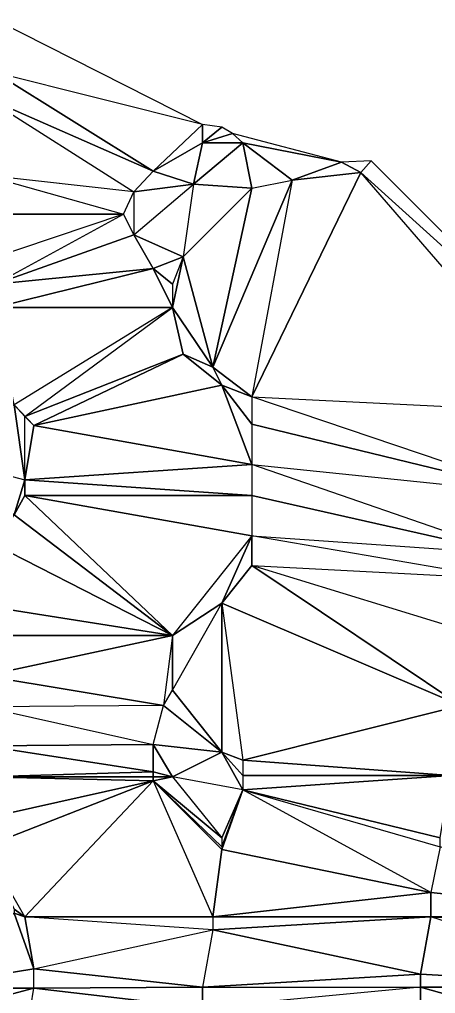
# Model space of a CAD drawing. Header units: metres. Extents: x 121.06818 to 121.07159, y 3.17836 to 3.18313.
# Drawn here: x 121.069416 to 121.069737, y 3.182371 to 3.183122 of the extents above; entities that cross this region are included whole.
import ezdxf

# ---------------------------------------------------------------- set-up
doc = ezdxf.new("R2010")
doc.units = ezdxf.units.M

msp = doc.modelspace()

# ---------------------------------------------------------------- linework, layer by layer
at = {"layer": 'DELAUNEY19369', "color": 252}
msp.add_3dface([(121.069725, 3.182362, 0.01018), (121.069885, 3.182331, 0.01019), (121.069725, 3.182376, 0.01018)], dxfattribs=at)
at = {"layer": 'DELAUNEY19377', "color": 252}
msp.add_3dface([(121.069336, 3.182351, 0.01014), (121.06942, 3.182332, 0.01016), (121.069427, 3.182375, 0.01016)], dxfattribs=at)
at = {"layer": 'DELAUNEY19385', "color": 252}
msp.add_3dface([(121.069557, 3.18236, 0.01017), (121.06942, 3.182332, 0.01016), (121.069427, 3.182375, 0.01016)], dxfattribs=at)
at = {"layer": 'DELAUNEY19389', "color": 252}
msp.add_3dface([(121.069557, 3.18236, 0.01017), (121.069427, 3.182375, 0.01016), (121.069557, 3.182376, 0.01017)], dxfattribs=at)
at = {"layer": 'DELAUNEY19402', "color": 252}
msp.add_3dface([(121.069557, 3.18236, 0.01017), (121.069725, 3.182362, 0.01018), (121.069725, 3.182376, 0.01018)], dxfattribs=at)
at = {"layer": 'DELAUNEY19407', "color": 252}
msp.add_3dface([(121.069336, 3.182351, 0.01014), (121.069427, 3.182375, 0.01016), (121.069336, 3.182375, 0.01014)], dxfattribs=at)
at = {"layer": 'DELAUNEY19411', "color": 252}
msp.add_3dface([(121.069336, 3.182375, 0.01014), (121.069427, 3.182375, 0.01016), (121.069427, 3.18239, 0.01016)], dxfattribs=at)
at = {"layer": 'DELAUNEY19413', "color": 252}
msp.add_3dface([(121.069557, 3.182376, 0.01017), (121.069427, 3.182375, 0.01016), (121.069427, 3.18239, 0.01016)], dxfattribs=at)
at = {"layer": 'DELAUNEY19414', "color": 252}
msp.add_3dface([(121.069557, 3.18236, 0.01017), (121.069557, 3.182376, 0.01017), (121.069725, 3.182376, 0.01018)], dxfattribs=at)
at = {"layer": 'DELAUNEY19415', "color": 252}
msp.add_3dface([(121.069725, 3.182376, 0.01018), (121.069885, 3.182331, 0.01019), (121.069901, 3.182376, 0.01019)], dxfattribs=at)
at = {"layer": 'DELAUNEY19419', "color": 252}
msp.add_3dface([(121.069557, 3.182376, 0.01017), (121.069725, 3.182376, 0.01018), (121.069725, 3.182386, 0.01018)], dxfattribs=at)
at = {"layer": 'DELAUNEY19434', "color": 252}
msp.add_3dface([(121.069557, 3.182376, 0.01017), (121.069725, 3.182386, 0.01018), (121.069565, 3.18242, 0.01017)], dxfattribs=at)
at = {"layer": 'DELAUNEY19435', "color": 252}
msp.add_3dface([(121.069725, 3.182386, 0.01018), (121.069725, 3.182376, 0.01018), (121.069901, 3.182376, 0.01019)], dxfattribs=at)
at = {"layer": 'DELAUNEY19438', "color": 252}
msp.add_3dface([(121.069336, 3.182375, 0.01014), (121.069427, 3.18239, 0.01016), (121.069412, 3.182433, 0.01016)], dxfattribs=at)
at = {"layer": 'DELAUNEY19439', "color": 252}
msp.add_3dface([(121.069725, 3.182386, 0.01018), (121.069901, 3.182376, 0.01019), (121.069733, 3.18243, 0.01018)], dxfattribs=at)
at = {"layer": 'DELAUNEY19442', "color": 252}
msp.add_3dface([(121.069557, 3.182376, 0.01017), (121.069427, 3.18239, 0.01016), (121.069565, 3.18242, 0.01017)], dxfattribs=at)
at = {"layer": 'DELAUNEY19443', "color": 252}
msp.add_3dface([(121.069908, 3.18242, 0.01019), (121.069901, 3.182376, 0.01019), (121.069733, 3.18243, 0.01018)], dxfattribs=at)
at = {"layer": 'DELAUNEY19445', "color": 252}
msp.add_3dface([(121.069565, 3.18242, 0.01017), (121.069725, 3.182386, 0.01018), (121.069733, 3.18243, 0.01018)], dxfattribs=at)
at = {"layer": 'DELAUNEY19460', "color": 252}
msp.add_3dface([(121.069412, 3.182433, 0.01016), (121.069427, 3.18239, 0.01016), (121.06942, 3.18243, 0.01016)], dxfattribs=at)
at = {"layer": 'DELAUNEY19466', "color": 252}
msp.add_3dface([(121.06942, 3.18243, 0.01016), (121.069427, 3.18239, 0.01016), (121.069565, 3.18242, 0.01017)], dxfattribs=at)
at = {"layer": 'DELAUNEY19471', "color": 252}
msp.add_3dface([(121.069412, 3.182433, 0.01016), (121.06942, 3.18243, 0.01016), (121.069412, 3.182436, 0.01016)], dxfattribs=at)
at = {"layer": 'DELAUNEY19472', "color": 252}
msp.add_3dface([(121.069733, 3.18243, 0.01018), (121.069908, 3.18242, 0.01019), (121.069908, 3.182431, 0.01019)], dxfattribs=at)
at = {"layer": 'DELAUNEY19480', "color": 252}
msp.add_3dface([(121.069565, 3.18242, 0.01017), (121.069733, 3.18243, 0.01018), (121.069565, 3.18243, 0.01017)], dxfattribs=at)
at = {"layer": 'DELAUNEY19487', "color": 252}
msp.add_3dface([(121.069565, 3.18242, 0.01017), (121.06942, 3.18243, 0.01016), (121.069565, 3.18243, 0.01017)], dxfattribs=at)
at = {"layer": 'DELAUNEY19488', "color": 252}
msp.add_3dface([(121.069565, 3.18243, 0.01017), (121.06942, 3.18243, 0.01016), (121.069519, 3.182535, 0.01017)], dxfattribs=at)
at = {"layer": 'DELAUNEY19489', "color": 252}
msp.add_3dface([(121.069733, 3.18243, 0.01018), (121.069908, 3.182431, 0.01019), (121.069733, 3.182449, 0.01018)], dxfattribs=at)
at = {"layer": 'DELAUNEY19491', "color": 252}
msp.add_3dface([(121.069565, 3.18243, 0.01017), (121.069733, 3.18243, 0.01018), (121.069733, 3.182449, 0.01018)], dxfattribs=at)
at = {"layer": 'DELAUNEY19506', "color": 252}
msp.add_3dface([(121.069412, 3.182436, 0.01016), (121.06942, 3.18243, 0.01016), (121.069389, 3.182484, 0.01016)], dxfattribs=at)
at = {"layer": 'DELAUNEY19511', "color": 252}
msp.add_3dface([(121.069565, 3.18243, 0.01017), (121.069733, 3.182449, 0.01018), (121.069572, 3.182482, 0.01017)], dxfattribs=at)
at = {"layer": 'DELAUNEY19514', "color": 252}
msp.add_3dface([(121.069733, 3.182449, 0.01018), (121.069908, 3.182431, 0.01019), (121.06974, 3.182484, 0.01018)], dxfattribs=at)
at = {"layer": 'DELAUNEY19518', "color": 252}
msp.add_3dface([(121.069565, 3.18243, 0.01017), (121.069572, 3.182482, 0.01017), (121.069519, 3.182535, 0.01017)], dxfattribs=at)
at = {"layer": 'DELAUNEY19524', "color": 252}
msp.add_3dface([(121.069572, 3.182482, 0.01017), (121.069733, 3.182449, 0.01018), (121.069588, 3.182528, 0.01017)], dxfattribs=at)
at = {"layer": 'DELAUNEY19528', "color": 252}
msp.add_3dface([(121.06974, 3.182484, 0.01018), (121.069733, 3.182449, 0.01018), (121.069588, 3.182528, 0.01017)], dxfattribs=at)
at = {"layer": 'DELAUNEY19536', "color": 252}
msp.add_3dface([(121.069519, 3.182535, 0.01017), (121.06942, 3.18243, 0.01016), (121.069389, 3.182484, 0.01016)], dxfattribs=at)
at = {"layer": 'DELAUNEY19544', "color": 252}
msp.add_3dface([(121.069572, 3.182482, 0.01017), (121.069519, 3.182535, 0.01017), (121.069572, 3.182484, 0.01017)], dxfattribs=at)
at = {"layer": 'DELAUNEY19555', "color": 252}
msp.add_3dface([(121.069572, 3.182482, 0.01017), (121.069588, 3.182528, 0.01017), (121.069572, 3.182484, 0.01017)], dxfattribs=at)
at = {"layer": 'DELAUNEY19562', "color": 252}
msp.add_3dface([(121.069572, 3.182484, 0.01017), (121.069519, 3.182535, 0.01017), (121.069572, 3.182491, 0.01017)], dxfattribs=at)
at = {"layer": 'DELAUNEY19563', "color": 252}
msp.add_3dface([(121.069572, 3.182484, 0.01017), (121.069588, 3.182528, 0.01017), (121.069572, 3.182491, 0.01017)], dxfattribs=at)
at = {"layer": 'DELAUNEY19564', "color": 252}
msp.add_3dface([(121.069588, 3.182528, 0.01017), (121.06974, 3.182484, 0.01018), (121.06974, 3.182491, 0.01018)], dxfattribs=at)
at = {"layer": 'DELAUNEY19568', "color": 252}
msp.add_3dface([(121.069588, 3.182528, 0.01017), (121.06974, 3.182491, 0.01018), (121.069748, 3.182539, 0.01018)], dxfattribs=at)
at = {"layer": 'DELAUNEY19572', "color": 252}
msp.add_3dface([(121.069519, 3.182535, 0.01017), (121.069389, 3.182484, 0.01016), (121.069389, 3.182506, 0.01016)], dxfattribs=at)
at = {"layer": 'DELAUNEY19573', "color": 252}
msp.add_3dface([(121.069572, 3.182491, 0.01017), (121.069519, 3.182535, 0.01017), (121.069534, 3.182538, 0.01017)], dxfattribs=at)
at = {"layer": 'DELAUNEY19574', "color": 252}
msp.add_3dface([(121.069572, 3.182491, 0.01017), (121.069588, 3.182528, 0.01017), (121.069534, 3.182538, 0.01017)], dxfattribs=at)
at = {"layer": 'DELAUNEY19587', "color": 252}
msp.add_3dface([(121.069519, 3.182535, 0.01017), (121.069389, 3.182506, 0.01016), (121.069389, 3.182538, 0.01016)], dxfattribs=at)
at = {"layer": 'DELAUNEY19589', "color": 252}
msp.add_3dface([(121.069534, 3.182538, 0.01017), (121.069519, 3.182535, 0.01017), (121.069519, 3.182538, 0.01017)], dxfattribs=at)
at = {"layer": 'DELAUNEY19605', "color": 252}
msp.add_3dface([(121.069588, 3.182528, 0.01017), (121.069534, 3.182538, 0.01017), (121.069572, 3.182557, 0.01017)], dxfattribs=at)
at = {"layer": 'DELAUNEY19608', "color": 252}
msp.add_3dface([(121.069519, 3.182535, 0.01017), (121.069389, 3.182538, 0.01016), (121.069519, 3.182538, 0.01017)], dxfattribs=at)
at = {"layer": 'DELAUNEY19614', "color": 252}
msp.add_3dface([(121.069588, 3.182528, 0.01017), (121.069748, 3.182539, 0.01018), (121.069588, 3.182539, 0.01017)], dxfattribs=at)
at = {"layer": 'DELAUNEY19617', "color": 252}
msp.add_3dface([(121.069572, 3.182557, 0.01017), (121.069534, 3.182538, 0.01017), (121.069519, 3.182563, 0.01017)], dxfattribs=at)
at = {"layer": 'DELAUNEY19618', "color": 252}
msp.add_3dface([(121.069588, 3.182528, 0.01017), (121.069572, 3.182557, 0.01017), (121.069588, 3.182539, 0.01017)], dxfattribs=at)
at = {"layer": 'DELAUNEY19622', "color": 252}
msp.add_3dface([(121.069588, 3.182539, 0.01017), (121.069572, 3.182557, 0.01017), (121.069588, 3.182551, 0.01017)], dxfattribs=at)
at = {"layer": 'DELAUNEY19623', "color": 252}
msp.add_3dface([(121.069588, 3.182539, 0.01017), (121.069748, 3.182539, 0.01018), (121.069588, 3.182551, 0.01017)], dxfattribs=at)
at = {"layer": 'DELAUNEY19626', "color": 252}
msp.add_3dface([(121.069519, 3.182538, 0.01017), (121.069389, 3.182538, 0.01016), (121.069519, 3.182542, 0.01017)], dxfattribs=at)
at = {"layer": 'DELAUNEY19627', "color": 252}
msp.add_3dface([(121.069519, 3.182542, 0.01017), (121.069389, 3.182538, 0.01016), (121.069389, 3.182562, 0.01016)], dxfattribs=at)
at = {"layer": 'DELAUNEY19628', "color": 252}
msp.add_3dface([(121.069519, 3.182538, 0.01017), (121.069519, 3.182542, 0.01017), (121.069534, 3.182538, 0.01017)], dxfattribs=at)
at = {"layer": 'DELAUNEY19632', "color": 252}
msp.add_3dface([(121.069534, 3.182538, 0.01017), (121.069519, 3.182542, 0.01017), (121.069519, 3.182563, 0.01017)], dxfattribs=at)
at = {"layer": 'DELAUNEY19637', "color": 252}
msp.add_3dface([(121.069588, 3.182551, 0.01017), (121.069572, 3.182557, 0.01017), (121.069572, 3.182672, 0.01017)], dxfattribs=at)
at = {"layer": 'DELAUNEY19638', "color": 252}
msp.add_3dface([(121.069588, 3.182551, 0.01017), (121.069748, 3.182539, 0.01018), (121.069756, 3.182593, 0.01018)], dxfattribs=at)
at = {"layer": 'DELAUNEY19647', "color": 252}
msp.add_3dface([(121.069519, 3.182542, 0.01017), (121.069389, 3.182562, 0.01016), (121.069519, 3.182563, 0.01017)], dxfattribs=at)
at = {"layer": 'DELAUNEY19648', "color": 252}
msp.add_3dface([(121.069519, 3.182563, 0.01017), (121.069389, 3.182562, 0.01016), (121.069389, 3.182592, 0.01016)], dxfattribs=at)
at = {"layer": 'DELAUNEY19661', "color": 252}
msp.add_3dface([(121.069572, 3.182557, 0.01017), (121.069519, 3.182563, 0.01017), (121.069527, 3.182593, 0.01017)], dxfattribs=at)
at = {"layer": 'DELAUNEY19665', "color": 252}
msp.add_3dface([(121.069519, 3.182563, 0.01017), (121.069527, 3.182593, 0.01017), (121.069389, 3.182592, 0.01016)], dxfattribs=at)
at = {"layer": 'DELAUNEY19666', "color": 252}
msp.add_3dface([(121.069572, 3.182557, 0.01017), (121.069527, 3.182593, 0.01017), (121.069534, 3.182605, 0.01017)], dxfattribs=at)
at = {"layer": 'DELAUNEY19673', "color": 252}
msp.add_3dface([(121.069588, 3.182551, 0.01017), (121.069756, 3.182593, 0.01018), (121.069572, 3.182672, 0.01017)], dxfattribs=at)
at = {"layer": 'DELAUNEY19679', "color": 252}
msp.add_3dface([(121.069527, 3.182593, 0.01017), (121.069534, 3.182605, 0.01017), (121.069534, 3.182647, 0.01017)], dxfattribs=at)
at = {"layer": 'DELAUNEY19680', "color": 252}
msp.add_3dface([(121.069572, 3.182557, 0.01017), (121.069534, 3.182605, 0.01017), (121.069572, 3.182672, 0.01017)], dxfattribs=at)
at = {"layer": 'DELAUNEY19698', "color": 252}
msp.add_3dface([(121.069527, 3.182593, 0.01017), (121.069389, 3.182592, 0.01016), (121.069389, 3.182616, 0.01016)], dxfattribs=at)
at = {"layer": 'DELAUNEY19711', "color": 252}
msp.add_3dface([(121.069527, 3.182593, 0.01017), (121.069389, 3.182616, 0.01016), (121.069534, 3.182647, 0.01017)], dxfattribs=at)
at = {"layer": 'DELAUNEY19716', "color": 252}
msp.add_3dface([(121.069534, 3.182605, 0.01017), (121.069572, 3.182672, 0.01017), (121.069534, 3.182647, 0.01017)], dxfattribs=at)
at = {"layer": 'DELAUNEY19720', "color": 252}
msp.add_3dface([(121.069572, 3.182672, 0.01017), (121.069756, 3.182593, 0.01018), (121.069595, 3.182701, 0.01017)], dxfattribs=at)
at = {"layer": 'DELAUNEY19723', "color": 252}
msp.add_3dface([(121.069572, 3.182672, 0.01017), (121.069595, 3.182701, 0.01017), (121.069595, 3.182724, 0.01017)], dxfattribs=at)
at = {"layer": 'DELAUNEY19726', "color": 252}
msp.add_3dface([(121.069534, 3.182647, 0.01017), (121.069389, 3.182616, 0.01016), (121.069389, 3.182647, 0.01016)], dxfattribs=at)
at = {"layer": 'DELAUNEY19727', "color": 252}
msp.add_3dface([(121.069534, 3.182647, 0.01017), (121.069572, 3.182672, 0.01017), (121.069595, 3.182724, 0.01017)], dxfattribs=at)
at = {"layer": 'DELAUNEY19728', "color": 252}
msp.add_3dface([(121.069595, 3.182701, 0.01017), (121.069756, 3.182593, 0.01018), (121.069771, 3.182647, 0.01018)], dxfattribs=at)
at = {"layer": 'DELAUNEY19735', "color": 252}
msp.add_3dface([(121.069534, 3.182647, 0.01017), (121.069389, 3.182647, 0.01016), (121.069389, 3.18267, 0.01016)], dxfattribs=at)
at = {"layer": 'DELAUNEY19747', "color": 252}
msp.add_3dface([(121.069786, 3.182691, 0.01018), (121.069771, 3.182647, 0.01018), (121.069595, 3.182701, 0.01017)], dxfattribs=at)
at = {"layer": 'DELAUNEY19768', "color": 252}
msp.add_3dface([(121.069534, 3.182647, 0.01017), (121.069389, 3.18267, 0.01016), (121.069397, 3.182717, 0.01016)], dxfattribs=at)
at = {"layer": 'DELAUNEY19784', "color": 252}
msp.add_3dface([(121.069534, 3.182647, 0.01017), (121.069397, 3.182717, 0.01016), (121.069412, 3.18274, 0.01016)], dxfattribs=at)
at = {"layer": 'DELAUNEY19791', "color": 252}
msp.add_3dface([(121.069534, 3.182647, 0.01017), (121.069412, 3.18274, 0.01016), (121.06942, 3.182755, 0.01016)], dxfattribs=at)
at = {"layer": 'DELAUNEY19807', "color": 252}
msp.add_3dface([(121.069595, 3.182701, 0.01017), (121.069786, 3.182691, 0.01018), (121.069595, 3.182724, 0.01017)], dxfattribs=at)
at = {"layer": 'DELAUNEY19813', "color": 252}
msp.add_3dface([(121.069794, 3.18271, 0.01018), (121.069786, 3.182691, 0.01018), (121.069595, 3.182724, 0.01017)], dxfattribs=at)
at = {"layer": 'DELAUNEY19817', "color": 252}
msp.add_3dface([(121.069817, 3.182756, 0.01018), (121.069794, 3.18271, 0.01018), (121.069595, 3.182779, 0.01017)], dxfattribs=at)
at = {"layer": 'DELAUNEY19821', "color": 252}
msp.add_3dface([(121.06942, 3.182755, 0.01016), (121.069412, 3.18274, 0.01016), (121.06942, 3.182767, 0.01016)], dxfattribs=at)
at = {"layer": 'DELAUNEY19822', "color": 252}
msp.add_3dface([(121.069534, 3.182647, 0.01017), (121.06942, 3.182755, 0.01016), (121.069595, 3.182724, 0.01017)], dxfattribs=at)
at = {"layer": 'DELAUNEY19839', "color": 252}
msp.add_3dface([(121.069595, 3.182724, 0.01017), (121.06942, 3.182755, 0.01016), (121.069595, 3.182755, 0.01017)], dxfattribs=at)
at = {"layer": 'DELAUNEY19847', "color": 252}
msp.add_3dface([(121.069595, 3.182724, 0.01017), (121.069794, 3.18271, 0.01018), (121.069595, 3.182755, 0.01017)], dxfattribs=at)
at = {"layer": 'DELAUNEY19850', "color": 252}
msp.add_3dface([(121.069595, 3.182755, 0.01017), (121.06942, 3.182755, 0.01016), (121.06942, 3.182767, 0.01016)], dxfattribs=at)
at = {"layer": 'DELAUNEY19854', "color": 252}
msp.add_3dface([(121.069595, 3.182755, 0.01017), (121.069794, 3.18271, 0.01018), (121.069595, 3.182779, 0.01017)], dxfattribs=at)
at = {"layer": 'DELAUNEY19864', "color": 252}
msp.add_3dface([(121.06942, 3.182767, 0.01016), (121.069412, 3.18274, 0.01016), (121.069321, 3.182793, 0.01014)], dxfattribs=at)
at = {"layer": 'DELAUNEY19867', "color": 252}
msp.add_3dface([(121.069595, 3.182755, 0.01017), (121.06942, 3.182767, 0.01016), (121.069595, 3.182779, 0.01017)], dxfattribs=at)
at = {"layer": 'DELAUNEY19872', "color": 252}
msp.add_3dface([(121.069321, 3.182793, 0.01014), (121.06942, 3.182767, 0.01016), (121.069412, 3.182825, 0.01016)], dxfattribs=at)
at = {"layer": 'DELAUNEY19877', "color": 252}
msp.add_3dface([(121.069595, 3.182779, 0.01017), (121.06942, 3.182767, 0.01016), (121.069427, 3.182809, 0.01016)], dxfattribs=at)
at = {"layer": 'DELAUNEY19882', "color": 252}
msp.add_3dface([(121.069427, 3.182809, 0.01016), (121.06942, 3.182767, 0.01016), (121.06942, 3.182816, 0.01016)], dxfattribs=at)
at = {"layer": 'DELAUNEY19883', "color": 252}
msp.add_3dface([(121.069427, 3.182809, 0.01016), (121.06942, 3.182767, 0.01016), (121.069412, 3.182825, 0.01016)], dxfattribs=at)
at = {"layer": 'DELAUNEY19884', "color": 252}
msp.add_3dface([(121.069595, 3.182779, 0.01017), (121.069427, 3.182809, 0.01016), (121.069572, 3.18284, 0.01017)], dxfattribs=at)
at = {"layer": 'DELAUNEY19889', "color": 252}
msp.add_3dface([(121.069572, 3.18284, 0.01017), (121.069427, 3.182809, 0.01016), (121.069542, 3.182864, 0.01017)], dxfattribs=at)
at = {"layer": 'DELAUNEY19890', "color": 252}
msp.add_3dface([(121.069595, 3.182779, 0.01017), (121.069572, 3.18284, 0.01017), (121.069595, 3.18281, 0.01017)], dxfattribs=at)
at = {"layer": 'DELAUNEY19891', "color": 252}
msp.add_3dface([(121.069595, 3.182779, 0.01017), (121.069817, 3.182756, 0.01018), (121.069595, 3.18281, 0.01017)], dxfattribs=at)
at = {"layer": 'DELAUNEY19898', "color": 252}
msp.add_3dface([(121.069412, 3.182825, 0.01016), (121.06942, 3.182767, 0.01016), (121.06942, 3.182816, 0.01016)], dxfattribs=at)
at = {"layer": 'DELAUNEY19899', "color": 252}
msp.add_3dface([(121.069542, 3.182864, 0.01017), (121.069427, 3.182809, 0.01016), (121.06942, 3.182816, 0.01016)], dxfattribs=at)
at = {"layer": 'DELAUNEY19900', "color": 252}
msp.add_3dface([(121.069572, 3.18284, 0.01017), (121.069542, 3.182864, 0.01017), (121.069565, 3.182854, 0.01017)], dxfattribs=at)
at = {"layer": 'DELAUNEY19903', "color": 252}
msp.add_3dface([(121.069412, 3.182825, 0.01016), (121.06942, 3.182816, 0.01016), (121.069534, 3.1829, 0.01017)], dxfattribs=at)
at = {"layer": 'DELAUNEY19904', "color": 252}
msp.add_3dface([(121.069595, 3.18281, 0.01017), (121.069817, 3.182756, 0.01018), (121.069595, 3.182831, 0.01017)], dxfattribs=at)
at = {"layer": 'DELAUNEY19907', "color": 252}
msp.add_3dface([(121.069595, 3.18281, 0.01017), (121.069572, 3.18284, 0.01017), (121.069595, 3.182831, 0.01017)], dxfattribs=at)
at = {"layer": 'DELAUNEY19924', "color": 252}
msp.add_3dface([(121.069839, 3.182819, 0.01018), (121.069817, 3.182756, 0.01018), (121.069595, 3.182831, 0.01017)], dxfattribs=at)
at = {"layer": 'DELAUNEY19926', "color": 252}
msp.add_3dface([(121.069855, 3.182845, 0.01018), (121.069839, 3.182819, 0.01018), (121.069679, 3.183004, 0.01017)], dxfattribs=at)
at = {"layer": 'DELAUNEY19932', "color": 252}
msp.add_3dface([(121.069595, 3.182831, 0.01017), (121.069572, 3.18284, 0.01017), (121.069565, 3.182854, 0.01017)], dxfattribs=at)
at = {"layer": 'DELAUNEY19938', "color": 252}
msp.add_3dface([(121.069595, 3.182831, 0.01017), (121.069839, 3.182819, 0.01018), (121.069679, 3.183004, 0.01017)], dxfattribs=at)
at = {"layer": 'DELAUNEY19947', "color": 252}
msp.add_3dface([(121.069565, 3.182854, 0.01017), (121.069542, 3.182864, 0.01017), (121.069534, 3.1829, 0.01017)], dxfattribs=at)
at = {"layer": 'DELAUNEY19965', "color": 252}
msp.add_3dface([(121.069595, 3.182831, 0.01017), (121.069565, 3.182854, 0.01017), (121.069626, 3.182998, 0.01017)], dxfattribs=at)
at = {"layer": 'DELAUNEY19971', "color": 252}
msp.add_3dface([(121.069542, 3.182864, 0.01017), (121.06942, 3.182816, 0.01016), (121.069534, 3.1829, 0.01017)], dxfattribs=at)
at = {"layer": 'DELAUNEY19973', "color": 252}
msp.add_3dface([(121.069534, 3.1829, 0.01017), (121.069412, 3.182825, 0.01016), (121.069397, 3.1829, 0.01016)], dxfattribs=at)
at = {"layer": 'DELAUNEY19980', "color": 252}
msp.add_3dface([(121.069534, 3.1829, 0.01017), (121.069397, 3.1829, 0.01016), (121.069519, 3.18293, 0.01017)], dxfattribs=at)
at = {"layer": 'DELAUNEY19981', "color": 252}
msp.add_3dface([(121.069595, 3.182831, 0.01017), (121.069679, 3.183004, 0.01017), (121.069626, 3.182998, 0.01017)], dxfattribs=at)
at = {"layer": 'DELAUNEY19984', "color": 252}
msp.add_3dface([(121.069519, 3.18293, 0.01017), (121.069397, 3.1829, 0.01016), (121.069397, 3.182918, 0.01016)], dxfattribs=at)
at = {"layer": 'DELAUNEY19985', "color": 252}
msp.add_3dface([(121.069534, 3.1829, 0.01017), (121.069519, 3.18293, 0.01017), (121.069534, 3.182918, 0.01017)], dxfattribs=at)
at = {"layer": 'DELAUNEY19986', "color": 252}
msp.add_3dface([(121.069534, 3.1829, 0.01017), (121.069519, 3.18293, 0.01017), (121.069542, 3.182939, 0.01017)], dxfattribs=at)
at = {"layer": 'DELAUNEY19991', "color": 252}
msp.add_3dface([(121.069565, 3.182854, 0.01017), (121.069534, 3.1829, 0.01017), (121.069542, 3.182939, 0.01017)], dxfattribs=at)
at = {"layer": 'DELAUNEY19996', "color": 252}
msp.add_3dface([(121.069679, 3.183004, 0.01017), (121.069855, 3.182845, 0.01018), (121.069687, 3.183013, 0.01017)], dxfattribs=at)
at = {"layer": 'DELAUNEY20002', "color": 252}
msp.add_3dface([(121.069565, 3.182854, 0.01017), (121.069542, 3.182939, 0.01017), (121.069595, 3.182992, 0.01017)], dxfattribs=at)
at = {"layer": 'DELAUNEY20003', "color": 252}
msp.add_3dface([(121.069626, 3.182998, 0.01017), (121.069679, 3.183004, 0.01017), (121.069664, 3.183012, 0.01017)], dxfattribs=at)
at = {"layer": 'DELAUNEY20008', "color": 252}
msp.add_3dface([(121.069534, 3.1829, 0.01017), (121.069542, 3.182939, 0.01017), (121.069534, 3.182918, 0.01017)], dxfattribs=at)
at = {"layer": 'DELAUNEY20013', "color": 252}
msp.add_3dface([(121.069519, 3.18293, 0.01017), (121.069397, 3.182918, 0.01016), (121.069504, 3.182956, 0.01017)], dxfattribs=at)
at = {"layer": 'DELAUNEY20014', "color": 252}
msp.add_3dface([(121.069534, 3.182918, 0.01017), (121.069519, 3.18293, 0.01017), (121.069542, 3.182939, 0.01017)], dxfattribs=at)
at = {"layer": 'DELAUNEY20015', "color": 252}
msp.add_3dface([(121.069565, 3.182854, 0.01017), (121.069595, 3.182992, 0.01017), (121.069626, 3.182998, 0.01017)], dxfattribs=at)
at = {"layer": 'DELAUNEY20019', "color": 252}
msp.add_3dface([(121.069389, 3.182936, 0.01016), (121.069397, 3.182918, 0.01016), (121.069496, 3.182972, 0.01017)], dxfattribs=at)
at = {"layer": 'DELAUNEY20020', "color": 252}
msp.add_3dface([(121.069504, 3.182956, 0.01017), (121.069397, 3.182918, 0.01016), (121.069496, 3.182972, 0.01017)], dxfattribs=at)
at = {"layer": 'DELAUNEY20021', "color": 252}
msp.add_3dface([(121.069595, 3.182992, 0.01017), (121.069626, 3.182998, 0.01017), (121.069588, 3.183027, 0.01017)], dxfattribs=at)
at = {"layer": 'DELAUNEY20025', "color": 252}
msp.add_3dface([(121.069542, 3.182939, 0.01017), (121.069595, 3.182992, 0.01017), (121.06955, 3.182995, 0.01017)], dxfattribs=at)
at = {"layer": 'DELAUNEY20035', "color": 252}
msp.add_3dface([(121.069542, 3.182939, 0.01017), (121.069519, 3.18293, 0.01017), (121.069504, 3.182956, 0.01017)], dxfattribs=at)
at = {"layer": 'DELAUNEY20036', "color": 252}
msp.add_3dface([(121.069679, 3.183004, 0.01017), (121.069687, 3.183013, 0.01017), (121.069664, 3.183012, 0.01017)], dxfattribs=at)
at = {"layer": 'DELAUNEY20043', "color": 252}
msp.add_3dface([(121.069504, 3.182956, 0.01017), (121.069496, 3.182972, 0.01017), (121.069504, 3.182989, 0.01017)], dxfattribs=at)
at = {"layer": 'DELAUNEY20049', "color": 252}
msp.add_3dface([(121.069496, 3.182972, 0.01017), (121.069389, 3.182936, 0.01016), (121.069389, 3.182972, 0.01016)], dxfattribs=at)
at = {"layer": 'DELAUNEY20055', "color": 252}
msp.add_3dface([(121.069542, 3.182939, 0.01017), (121.069504, 3.182956, 0.01017), (121.06955, 3.182995, 0.01017)], dxfattribs=at)
at = {"layer": 'DELAUNEY20060', "color": 252}
msp.add_3dface([(121.069496, 3.182972, 0.01017), (121.069389, 3.182972, 0.01016), (121.069389, 3.183002, 0.01016)], dxfattribs=at)
at = {"layer": 'DELAUNEY20066', "color": 252}
msp.add_3dface([(121.06955, 3.182995, 0.01017), (121.069595, 3.182992, 0.01017), (121.069588, 3.183027, 0.01017)], dxfattribs=at)
at = {"layer": 'DELAUNEY20067', "color": 252}
msp.add_3dface([(121.069504, 3.182956, 0.01017), (121.06955, 3.182995, 0.01017), (121.069504, 3.182989, 0.01017)], dxfattribs=at)
at = {"layer": 'DELAUNEY20069', "color": 252}
msp.add_3dface([(121.069496, 3.182972, 0.01017), (121.069504, 3.182989, 0.01017), (121.069389, 3.183002, 0.01016)], dxfattribs=at)
at = {"layer": 'DELAUNEY20070', "color": 252}
msp.add_3dface([(121.069504, 3.182989, 0.01017), (121.06955, 3.182995, 0.01017), (121.069519, 3.183005, 0.01017)], dxfattribs=at)
at = {"layer": 'DELAUNEY20072', "color": 252}
msp.add_3dface([(121.069626, 3.182998, 0.01017), (121.069664, 3.183012, 0.01017), (121.069588, 3.183027, 0.01017)], dxfattribs=at)
at = {"layer": 'DELAUNEY20077', "color": 252}
msp.add_3dface([(121.069504, 3.182989, 0.01017), (121.069519, 3.183005, 0.01017), (121.069389, 3.183062, 0.01016)], dxfattribs=at)
at = {"layer": 'DELAUNEY20079', "color": 252}
msp.add_3dface([(121.069519, 3.183005, 0.01017), (121.06955, 3.182995, 0.01017), (121.069557, 3.183027, 0.01017)], dxfattribs=at)
at = {"layer": 'DELAUNEY20094', "color": 252}
msp.add_3dface([(121.069504, 3.182989, 0.01017), (121.069389, 3.183002, 0.01016), (121.069389, 3.183062, 0.01016)], dxfattribs=at)
at = {"layer": 'DELAUNEY20095', "color": 252}
msp.add_3dface([(121.06955, 3.182995, 0.01017), (121.069588, 3.183027, 0.01017), (121.069557, 3.183027, 0.01017)], dxfattribs=at)
at = {"layer": 'DELAUNEY20100', "color": 252}
msp.add_3dface([(121.069557, 3.183027, 0.01017), (121.069588, 3.183027, 0.01017), (121.06958, 3.183034, 0.01017)], dxfattribs=at)
at = {"layer": 'DELAUNEY20104', "color": 252}
msp.add_3dface([(121.069519, 3.183005, 0.01017), (121.069557, 3.183027, 0.01017), (121.069557, 3.183041, 0.01017)], dxfattribs=at)
at = {"layer": 'DELAUNEY20106', "color": 252}
msp.add_3dface([(121.069557, 3.183027, 0.01017), (121.06958, 3.183034, 0.01017), (121.069572, 3.183039, 0.01017)], dxfattribs=at)
at = {"layer": 'DELAUNEY20107', "color": 252}
msp.add_3dface([(121.06958, 3.183034, 0.01017), (121.069588, 3.183027, 0.01017), (121.069664, 3.183012, 0.01017)], dxfattribs=at)
at = {"layer": 'DELAUNEY20111', "color": 252}
msp.add_3dface([(121.069557, 3.183027, 0.01017), (121.069572, 3.183039, 0.01017), (121.069557, 3.183041, 0.01017)], dxfattribs=at)
at = {"layer": 'DELAUNEY20120', "color": 252}
msp.add_3dface([(121.069519, 3.183005, 0.01017), (121.069557, 3.183041, 0.01017), (121.069397, 3.183081, 0.01016)], dxfattribs=at)
at = {"layer": 'DELAUNEY20127', "color": 252}
msp.add_3dface([(121.069397, 3.183081, 0.01016), (121.069389, 3.183062, 0.01016), (121.069519, 3.183005, 0.01017)], dxfattribs=at)
at = {"layer": 'DELAUNEY20150', "color": 252}
msp.add_3dface([(121.069557, 3.183041, 0.01017), (121.069397, 3.183081, 0.01016), (121.069397, 3.183122, 0.01016)], dxfattribs=at)

doc.saveas('drawing.dxf')
